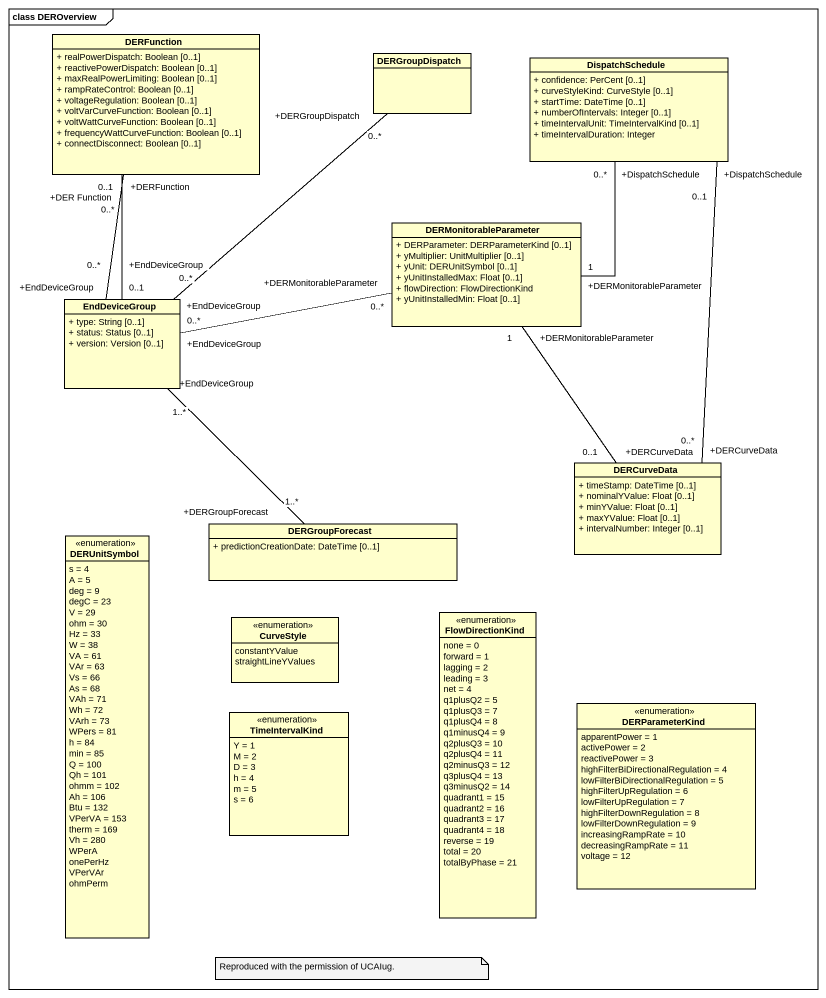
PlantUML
@startuml
mainframe class DEROverview
hide circle
hide empty members
skinparam classAttributeIconSize 0
class DERFunction {
  + realPowerDispatch: Boolean [0..1]
  + reactivePowerDispatch: Boolean [0..1]
  + maxRealPowerLimiting: Boolean [0..1]
  + rampRateControl: Boolean [0..1]
  + voltageRegulation: Boolean [0..1]
  + voltVarCurveFunction: Boolean [0..1]
  + voltWattCurveFunction: Boolean [0..1]
  + frequencyWattCurveFunction: Boolean [0..1]
  + connectDisconnect: Boolean [0..1]
}
class DERGroupDispatch
class DispatchSchedule {
  + confidence: PerCent [0..1]
  + curveStyleKind: CurveStyle [0..1]
  + startTime: DateTime [0..1]
  + numberOfIntervals: Integer [0..1]
  + timeIntervalUnit: TimeIntervalKind [0..1]
  + timeIntervalDuration: Integer
}
class DERMonitorableParameter {
  + DERParameter: DERParameterKind [0..1]
  + yMultiplier: UnitMultiplier [0..1]
  + yUnit: DERUnitSymbol [0..1]
  + yUnitInstalledMax: Float [0..1]
  + flowDirection: FlowDirectionKind
  + yUnitInstalledMin: Float [0..1]
}
class EndDeviceGroup {
  + type: String [0..1]
  + status: Status [0..1]
  + version: Version [0..1]
}
class DERCurveData {
  + timeStamp: DateTime [0..1]
  + nominalYValue: Float [0..1]
  + minYValue: Float [0..1]
  + maxYValue: Float [0..1]
  + intervalNumber: Integer [0..1]
}
enum DERUnitSymbol {
  s = 4
  A = 5
  deg = 9
  degC = 23
  V = 29
  ohm = 30
  Hz = 33
  W = 38
  VA = 61
  VAr = 63
  Vs = 66
  As = 68
  VAh = 71
  Wh = 72
  VArh = 73
  WPers = 81
  h = 84
  min = 85
  Q = 100
  Qh = 101
  ohmm = 102
  Ah = 106
  Btu = 132
  VPerVA = 153
  therm = 169
  Vh = 280
  WPerA
  onePerHz
  VPerVAr
  ohmPerm
}
class DERGroupForecast {
  + predictionCreationDate: DateTime [0..1]
}
enum CurveStyle {
  constantYValue
  straightLineYValues
}
enum FlowDirectionKind {
  none = 0
  forward = 1
  lagging = 2
  leading = 3
  net = 4
  q1plusQ2 = 5
  q1plusQ3 = 7
  q1plusQ4 = 8
  q1minusQ4 = 9
  q2plusQ3 = 10
  q2plusQ4 = 11
  q2minusQ3 = 12
  q3plusQ4 = 13
  q3minusQ2 = 14
  quadrant1 = 15
  quadrant2 = 16
  quadrant3 = 17
  quadrant4 = 18
  reverse = 19
  total = 20
  totalByPhase = 21
}
enum TimeIntervalKind {
  Y = 1
  M = 2
  D = 3
  h = 4
  m = 5
  s = 6
}
enum DERParameterKind {
  apparentPower = 1
  activePower = 2
  reactivePower = 3
  highFilterBiDirectionalRegulation = 4
  lowFilterBiDirectionalRegulation = 5
  highFilterUpRegulation = 6
  lowFilterUpRegulation = 7
  highFilterDownRegulation = 8
  lowFilterDownRegulation = 9
  increasingRampRate = 10
  decreasingRampRate = 11
  voltage = 12
}
DERFunction "+DERFunction\n0..1" -- "+EndDeviceGroup\n0..*" EndDeviceGroup
DispatchSchedule "+DispatchSchedule\n0..*" -- "+DERMonitorableParameter\n1" DERMonitorableParameter
EndDeviceGroup "+EndDeviceGroup\n0..1" -up- "+DER Function\n0..*" DERFunction
EndDeviceGroup "+EndDeviceGroup\n0..*" -up- "+DERGroupDispatch\n0..*" DERGroupDispatch
EndDeviceGroup "+EndDeviceGroup\n0..*" -right- "+DERMonitorableParameter\n0..*" DERMonitorableParameter
DERCurveData "+DERCurveData\n0..*" -up- "+DispatchSchedule\n0..1" DispatchSchedule
DERCurveData "+DERCurveData\n0..1" -up- "+DERMonitorableParameter\n1" DERMonitorableParameter
DERGroupForecast "+DERGroupForecast\n1..*" -up- "+EndDeviceGroup\n1..*" EndDeviceGroup
note as N1
  Reproduced with the permission of UCAIug.
end note
@enduml
